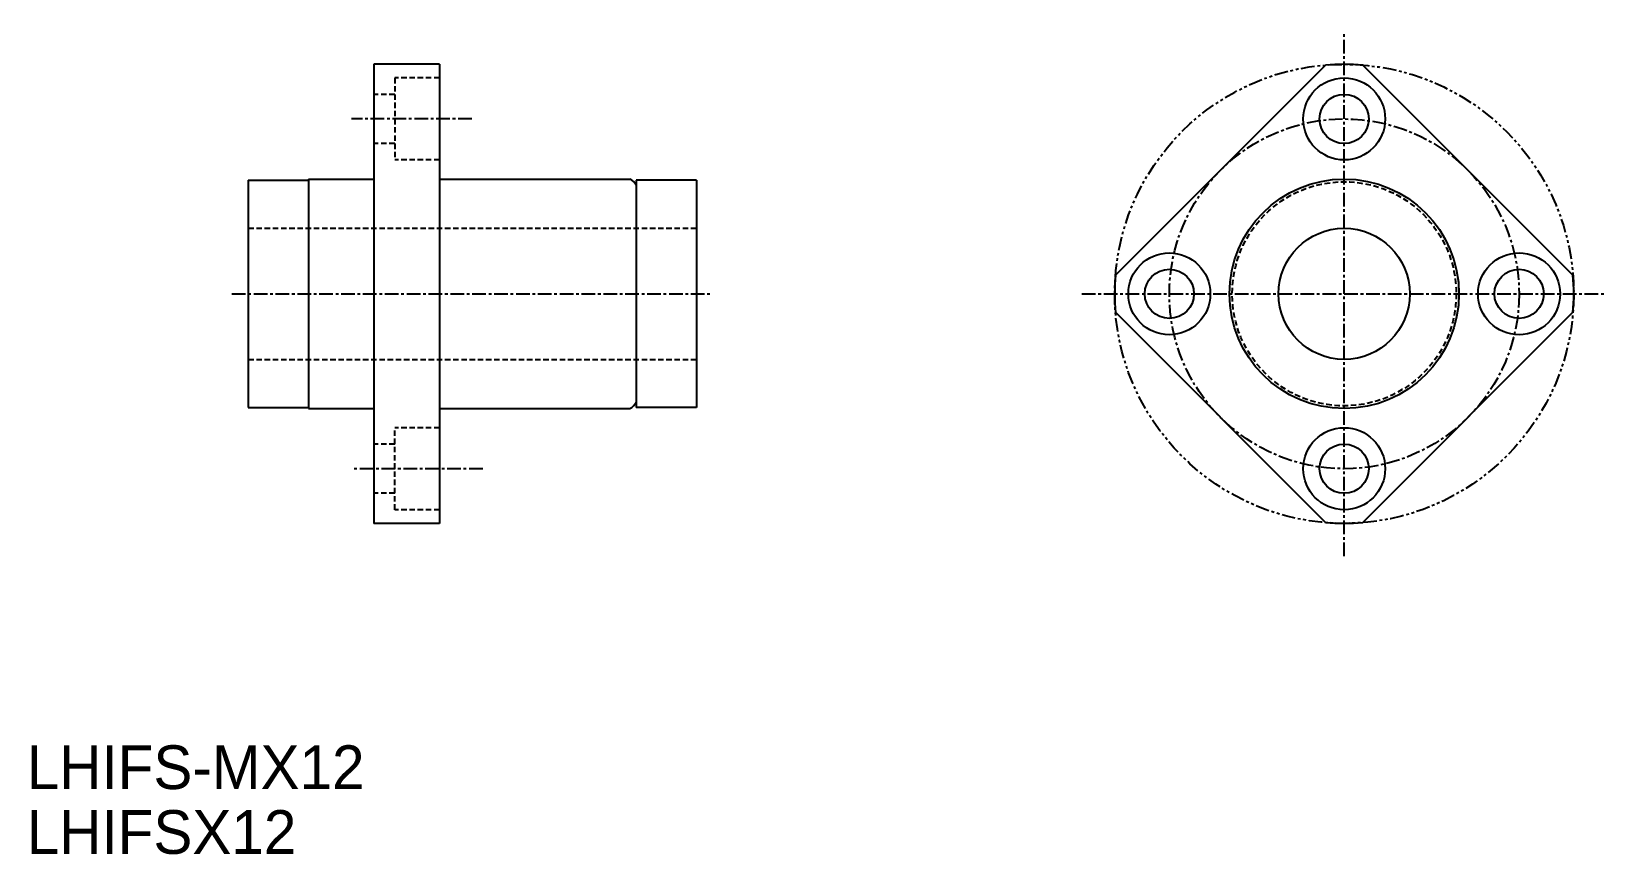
# Model space of a CAD drawing. Extents: x 312 to 456, y 119 to 194.
import ezdxf

# ---------------------------------------------------------------- set-up
doc = ezdxf.new("R2010")
doc.units = 0
for name, pattern in [('CENTER', [2, 1.25, -0.25, 0.25, -0.25]), ('DASHED', [0.75, 0.5, -0.25]), ('PHANTOM', [2.5, 1.25, -0.25, 0.25, -0.25, 0.25, -0.25])]:
    doc.linetypes.add(name, pattern=pattern)
doc.layers.get('0').update_dxf_attribs({"linetype": 'CONTINUOUS'})
doc.layers.add('CENTER', color=1, linetype='CENTER')

msp = doc.modelspace()

# ---------------------------------------------------------------- linework, layer by layer
at = {"color": 7, "linetype": 'CONTINUOUS'}
for p, q in [((349.45, 190.9), (343.45, 190.9)), ((343.45, 190.9), (343.45, 148.9)), ((349.45, 190.9), (349.45, 148.9)), ((430.53, 190.83), (411.3, 171.6)), ((453.16, 171.6), (433.92, 190.83)), ((331.95, 180.3), (331.95, 159.5)), ((331.95, 180.3), (337.45, 180.3)), ((337.45, 180.4), (337.45, 159.4)), ((337.45, 180.4), (343.45, 180.4)), ((349.45, 180.4), (366.86, 180.4)), ((367.45, 180.3), (367.45, 159.5)), ((372.95, 180.3), (367.45, 180.3)), ((372.95, 180.3), (372.95, 159.5)), ((430.53, 148.97), (411.3, 168.21)), ((453.16, 168.21), (433.92, 148.97)), ((331.95, 159.5), (337.45, 159.5)), ((337.45, 159.4), (343.45, 159.4)), ((349.45, 159.4), (366.86, 159.4)), ((372.95, 159.5), (367.45, 159.5)), ((349.45, 148.9), (343.45, 148.9))]:
    msp.add_line(p, q, dxfattribs=at)
at = {"color": 3, "linetype": 'DASHED'}
for p, q in [((345.35, 189.65), (345.35, 182.15)), ((349.45, 189.65), (345.35, 189.65)), ((345.35, 188.15), (343.45, 188.15)), ((345.35, 183.65), (343.45, 183.65)), ((349.45, 182.15), (345.35, 182.15)), ((331.95, 175.9), (372.95, 175.9)), ((331.95, 163.9), (372.95, 163.9)), ((345.35, 150.15), (345.35, 157.65)), ((349.45, 157.65), (345.35, 157.65)), ((345.35, 156.15), (343.45, 156.15)), ((345.35, 151.65), (343.45, 151.65)), ((349.45, 150.15), (345.35, 150.15))]:
    msp.add_line(p, q, dxfattribs=at)
at = {"color": 3, "linetype": 'PHANTOM'}
msp.add_circle((432.23, 169.9), 21, dxfattribs=at)
at = {"color": 7, "linetype": 'CONTINUOUS'}
for centre, radius in [((432.23, 185.9), 3.75), ((432.23, 185.9), 2.25), ((432.23, 169.9), 10.5), ((432.23, 169.9), 6), ((416.23, 169.9), 3.75), ((448.23, 169.9), 3.75), ((416.23, 169.9), 2.25), ((448.23, 169.9), 2.25), ((432.23, 153.9), 3.75), ((432.23, 153.9), 2.25)]:
    msp.add_circle(centre, radius, dxfattribs=at)
at = {"color": 3, "linetype": 'DASHED'}
msp.add_circle((432.23, 169.9), 10.25, dxfattribs=at)
at = {"color": 7, "linetype": 'CONTINUOUS'}
for centre, radius, start, end in [((432.23, 169.9), 21, 85.3676, 94.6324), ((366.3, 179.23), 1.3, 27.7958, 64.6683), ((432.23, 169.9), 21, 175.3676, 184.6324), ((432.23, 169.9), 21, 355.3676, 4.6324), ((366.3, 160.58), 1.3, 295.3317, 332.2042), ((432.23, 169.9), 21, 265.3676, 274.6324)]:
    msp.add_arc(centre, radius, start, end, dxfattribs=at)
at = {"layer": 'CENTER', "color": 1, "linetype": 'CENTER'}
for p, q in [((432.23, 145.9), (432.23, 193.9)), ((352.4, 185.9), (341.4, 185.9)), ((330.45, 169.9), (374.45, 169.9)), ((408.23, 169.9), (456.23, 169.9)), ((353.4, 153.9), (341.4, 153.9))]:
    msp.add_line(p, q, dxfattribs=at)
msp.add_circle((432.23, 169.9), 16, dxfattribs=at)

# ---------------------------------------------------------------- texts
at = {"color": 7, "linetype": 'CONTINUOUS'}
for s, p in [('LHIFS-MX12', (311.68, 124.59)), ('LHIFSX12', (311.68, 118.66))]:
    msp.add_text(s, height=4, dxfattribs=at).set_placement(p)

doc.saveas('drawing.dxf')
